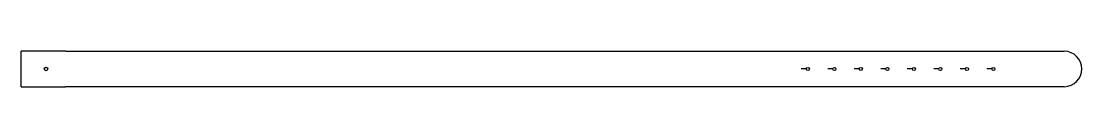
# Model space of a CAD drawing. Header units: millimetres. Extents: x 17 to 1217, y 6 to 46.
import ezdxf

# ---------------------------------------------------------------- set-up
doc = ezdxf.new("R2010")
doc.units = ezdxf.units.MM
doc.header["$MEASUREMENT"] = 0

msp = doc.modelspace()

# ---------------------------------------------------------------- linework, layer by layer
at = {"linetype": 'Continuous'}
for p, q in [((67.3, 46.4), (17.3, 46.4)), ((905.5, 26.4), (899.8, 26.4)), ((935.5, 26.4), (929.8, 26.4)), ((965.5, 26.4), (959.8, 26.4)), ((995.5, 26.4), (989.8, 26.4)), ((1025.5, 26.4), (1019.8, 26.4)), ((1055.5, 26.4), (1049.8, 26.4)), ((1085.5, 26.4), (1079.8, 26.4)), ((1115.5, 26.4), (1109.8, 26.4)), ((17.3, 6.4), (67.3, 6.4))]:
    msp.add_line(p, q, dxfattribs=at)
for p, q in [((17.3, 6.4), (17.3, 46.4)), ((67.3, 46.4), (1197.3, 46.4)), ((1197.3, 6.4), (67.3, 6.4))]:
    msp.add_line(p, q)
msp.add_circle((45.3, 26.4), 2)
for centre in [(907.3, 26.4), (937.3, 26.4), (967.3, 26.4), (997.3, 26.4), (1027.3, 26.4), (1057.3, 26.4), (1087.3, 26.4), (1117.3, 26.4)]:
    msp.add_circle(centre, 1.75, dxfattribs=at)
msp.add_arc((1197.3, 26.4), 20, 270, 90)

doc.saveas('drawing.dxf')
